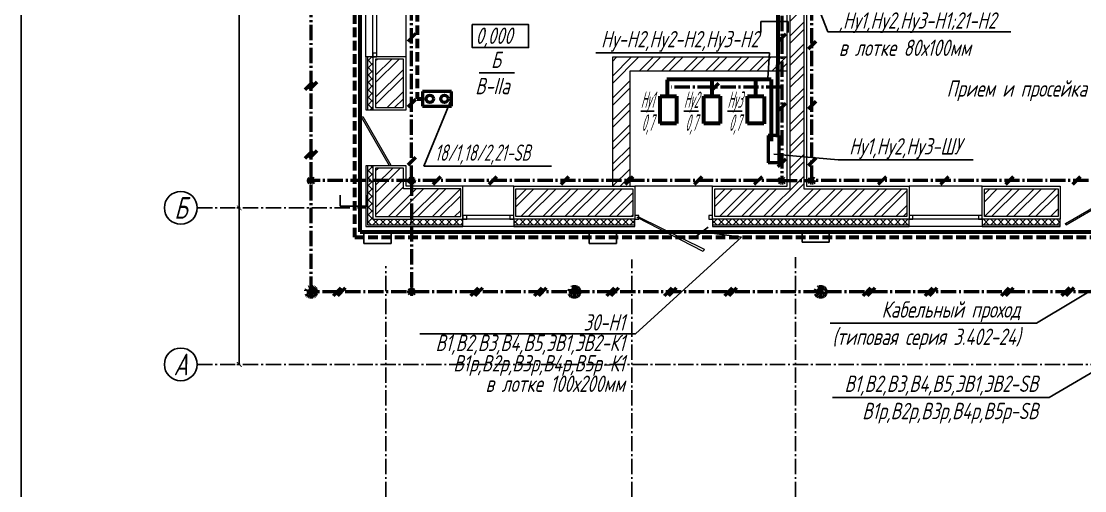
# Model space of a CAD drawing. Header units: millimetres. Extents: x -10490 to 5162, y -5053 to 76.
# Drawn here: x -4077 to -3520, y -1539 to -1292 of the extents above; entities that cross this region are included whole.
import ezdxf
from ezdxf import colors
from ezdxf.entities.mleader import LeaderData, LeaderLine
from ezdxf.math import Vec2, Vec3

# ---------------------------------------------------------------- set-up
doc = ezdxf.new("R2010")
doc.units = ezdxf.units.MM
doc.linetypes.add('gost5', pattern=[7, 5, -2, 0])
doc.linetypes.add('gost6', pattern=[12, 8, -1.5, 1, -1.5])
doc.layers.get('Defpoints').update_dxf_attribs({"color": 33})
for name, color, linetype, lineweight in [('Заземление (Вновь)', 6, 'gost6', 50), ('КаБель контрольный (Вновь)', 142, 'gost5', 60), ('КаБель силовой (Вновь)', 1, 'Continuous', 60), ('Линия выноска', 137, 'Continuous', 25), ('Осевая', 4, 'gost6', 25), ('Размерная', 4, 'Continuous', 25), ('Рамка толстая', 7, 'Continuous', 60), ('Рамка тонкая', 5, 'Continuous', 25), ('Строительный', 251, 'Continuous', 13), ('Текст', 2, 'Continuous', 25), ('Щиты пульты (Вновь)', 5, 'Continuous', 50), ('Эл. аппараты (Вновь)', 93, 'Continuous', 50), ('ЭлектрооБорудование (Вновь)', 160, 'Continuous', 60)]:
    doc.layers.add(name, color=color, linetype=linetype, lineweight=lineweight)
doc.styles.add('gost shx', font='gost.shx', dxfattribs={"oblique": 15})
doc.styles.add('SIMPLEX', font='simplex.shx', dxfattribs={"width": 0.7, "oblique": 15})
doc.styles.add('СИМПЛЕКС', font='simplex.shx', dxfattribs={"width": 0.7, "oblique": 15, "height": 500})
doc.dimstyles.new('ISO-25', dxfattribs={"dimtxt": 3, "dimasz": 2.5, "dimexe": 1.25, "dimexo": 0.625, "dimtad": 1, "dimtxsty": 'gost shx', "dimcen": 2.5, "dimclrt": 2, "dimadec": 0, "dimazin": 0, "dimtfac": 1, "dimtmove": 0, "dimatfit": 3, "dimfxl": 1, "dimarcsym": 0})
pattern_1 = [(45, (-23099.804, 9069.582), (-5.7787948, 5.7787948), []), (45, (-23095.952, 9069.582), (-5.7787948, 5.7787948), [])]
pattern_2 = [(45, (-23099.8044, 9069.5817), (-1.92626494, 1.92626494), []), (135, (-23099.8044, 9069.5817), (-1.92626494, -1.92626494), [])]

# ---------------------------------------------------------------- blocks, each defined once
blk = doc.blocks.new('_ArchTick')
at = {"color": 0, "linetype": 'ByBlock', "const_width": 0.15}
blk.add_lwpolyline([(-0.5, -0.5), (0.5, 0.5)], dxfattribs=at)
blk = doc.blocks.new('*D716')
at = {"layer": 'Defpoints', "color": 0, "lineweight": 30, "transparency": 16777216}
for p in [(-3962.55, -1218.77), (-3962.55, -1390.37), (-3962.55, -1390.37)]:
    blk.add_point(p, dxfattribs=at)
at = {"layer": 'Размерная', "color": 0, "lineweight": -2, "transparency": 16777216}
for p, q in [((-3963.17, -1218.77), (-3963.8, -1218.77)), ((-3962.55, -1218.77), (-3962.55, -1390.37)), ((-3963.17, -1390.37), (-3963.8, -1390.37))]:
    blk.add_line(p, q, dxfattribs=at)
at = {"layer": 'Размерная', "color": 0, "lineweight": -2, "transparency": 16777216, "xscale": 2.5, "yscale": 2.5, "zscale": 2.5}
for p, rotation in [((-3962.55, -1218.77), 90), ((-3962.55, -1390.37), 270)]:
    blk.add_blockref('_ArchTick', p, dxfattribs=dict(at, rotation=rotation))
blk = doc.blocks.new('*D717')
at = {"layer": 'Defpoints', "color": 0, "lineweight": 30, "transparency": 16777216}
for p in [(-3962.55, -1390.37), (-3962.55, -1472.39), (-3962.55, -1472.39)]:
    blk.add_point(p, dxfattribs=at)
at = {"layer": 'Размерная', "color": 0, "lineweight": -2, "transparency": 16777216}
for p, q in [((-3963.17, -1390.37), (-3963.8, -1390.37)), ((-3962.55, -1390.37), (-3962.55, -1472.39)), ((-3963.17, -1472.39), (-3963.8, -1472.39))]:
    blk.add_line(p, q, dxfattribs=at)
at = {"layer": 'Размерная', "color": 0, "lineweight": -2, "transparency": 16777216, "xscale": 2.5, "yscale": 2.5, "zscale": 2.5}
for p, rotation in [((-3962.55, -1390.37), 90), ((-3962.55, -1472.39), 270)]:
    blk.add_blockref('_ArchTick', p, dxfattribs=dict(at, rotation=rotation))
blk = doc.blocks.new('A$C629C7F59')
at = {"layer": 'Эл. аппараты (Вновь)'}
for p, q in [((0, 8), (0, 0)), ((4, 8), (0, 8)), ((4, 0), (4, 8)), ((0, 0), (4, 0))]:
    blk.add_line(p, q, dxfattribs=at)
for centre in [(2, 6), (2, 2)]:
    blk.add_circle(centre, 1, dxfattribs=at)
blk = doc.blocks.new('_None')
blk = doc.blocks.new('_Oblique')
at = {"color": 0, "linetype": 'ByBlock', "lineweight": -2}
blk.add_line((-0.5, -0.5), (0.5, 0.5), dxfattribs=at)
blk = doc.blocks.new('_DotBlank')
at = {"color": 0, "linetype": 'ByBlock', "lineweight": -2}
blk.add_line((-0.5, 0), (-1, 0), dxfattribs=at)
blk.add_circle((0, 0), 0.5, dxfattribs=at)
blk = doc.blocks.new('A$C710D2D3C')
at = {"layer": 'Рамка тонкая'}
for p, q in [((0, 0), (0, 2)), ((0, 2), (5, 2)), ((5, 2), (5, 0))]:
    blk.add_line(p, q, dxfattribs=at)

msp = doc.modelspace()

# ---------------------------------------------------------------- hatches: boundary and pattern name
at = {"layer": 'Заземление (Вновь)'}
h = msp.add_hatch(color=256, dxfattribs=at)
h.paths.add_polyline_path([(-3926.26892, -1376.00985, 0.414213562), (-3924.83892, -1377.43985), (-3924.83892, -1376.00985), (-3923.40892, -1376.00985, 1)])
h.paths.add_polyline_path([(-3923.40892, -1376.00985), (-3924.83892, -1376.00985), (-3924.83892, -1377.43985, 0.414213562)], flags=17)
h = msp.add_hatch(color=256, dxfattribs=at)
h.paths.add_polyline_path([(-3873.64492, -1376.00985, 0.414213562), (-3872.21492, -1377.43985), (-3872.21492, -1376.00985), (-3870.78492, -1376.00985, 1)])
h.paths.add_polyline_path([(-3870.78492, -1376.00985), (-3872.21492, -1376.00985), (-3872.21492, -1377.43985, 0.414213562)], flags=17)
h = msp.add_hatch(color=256, dxfattribs=at)
h.paths.add_polyline_path([(-3679.73692, -1376.00985, 0.414213562), (-3678.30692, -1377.43985), (-3678.30692, -1376.00985), (-3676.87692, -1376.00985, 1)])
h.paths.add_polyline_path([(-3676.87692, -1376.00985), (-3678.30692, -1376.00985), (-3678.30692, -1377.43985, 0.414213562)], flags=17)
h = msp.add_hatch(color=256, dxfattribs=at)
h.paths.add_polyline_path([(-3664.00692, -1376.00985, 0.414213562), (-3662.57692, -1377.43985), (-3662.57692, -1376.00985), (-3661.14692, -1376.00985, 1)])
h.paths.add_polyline_path([(-3661.14692, -1376.00985), (-3662.57692, -1376.00985), (-3662.57692, -1377.43985, 0.414213562)], flags=17)
for points in [[(-3923.40892, -1434.35385, 1), (-3926.26892, -1434.35385, 1)], [(-3785.55692, -1434.35385, 1), (-3788.41692, -1434.35385, 1)], [(-3656.57092, -1434.35385, 1), (-3659.43092, -1434.35385, 1)]]:
    msp.add_hatch(color=256, dxfattribs=at).paths.add_polyline_path(points)
h = msp.add_hatch(color=256, dxfattribs=at)
h.paths.add_polyline_path([(-3873.64492, -1434.35385, 0.414213562), (-3872.21492, -1435.78385), (-3872.21492, -1434.35385), (-3870.78492, -1434.35385, 1)])
h.paths.add_polyline_path([(-3870.78492, -1434.35385), (-3872.21492, -1434.35385), (-3872.21492, -1435.78385, 0.414213562)], flags=17)
at = {"layer": 'Строительный', "ltscale": 100}
h = msp.add_hatch(dxfattribs=at)
h.set_pattern_fill('ANSI32', color=256, scale=0.858)
h.set_pattern_definition(pattern_1)
h.paths.add_polyline_path([(-3506.99292, -1214.41985), (-3688.89769, -1214.41985), (-3688.89769, -1225.28785), (-3674.01692, -1225.28785), (-3674.01692, -1380.29985), (-3713.48492, -1380.29985), (-3713.48492, -1394.88585), (-3612.81292, -1394.88585), (-3612.81292, -1380.29985), (-3666.86692, -1380.29985), (-3666.86692, -1225.28785), (-3506.99292, -1225.28785)])
h = msp.add_hatch(dxfattribs=at)
h.set_pattern_fill('ANSI37', color=256, scale=0.858)
h.set_pattern_definition(pattern_2)
h.paths.add_polyline_path([(-3892.52092, -1311.08785), (-3895.38092, -1311.08785), (-3895.38092, -1338.82985), (-3892.52092, -1338.82985)])
h = msp.add_hatch(dxfattribs=at)
h.set_pattern_fill('ANSI32', color=256, scale=0.858)
h.set_pattern_definition(pattern_1)
h.paths.add_polyline_path([(-3876.50492, -1312.23185), (-3891.09092, -1312.23185), (-3891.09092, -1337.68585), (-3876.50492, -1337.68585)])
h = msp.add_hatch(dxfattribs=at)
h.set_pattern_fill('ANSI32', color=256, scale=0.858, angle=180)
h.set_pattern_definition([(225, (15996.668, -11865.3175), (5.7787948, -5.7787948), []), (225, (15992.815, -11865.3175), (5.7787948, -5.7787948), [])])
h.paths.add_polyline_path([(-3767.03236, -1359.68765), (-3767.03501, -1378.87128), (-3757.84472, -1378.83203), (-3757.84472, -1318.48203), (-3675.44692, -1318.48203), (-3675.44692, -1311.33203), (-3767.03501, -1311.33203)])
h = msp.add_hatch(dxfattribs=at)
h.set_pattern_fill('ANSI37', color=256, scale=0.858)
h.set_pattern_definition(pattern_2)
h.paths.add_polyline_path([(-3892.52092, -1368.28785), (-3895.38092, -1368.28785), (-3895.38092, -1399.17585), (-3845.33092, -1399.17585), (-3845.33092, -1396.31585), (-3892.52092, -1396.31585)])
h = msp.add_hatch(dxfattribs=at)
h.set_pattern_fill('ANSI32', color=256, scale=0.858)
h.set_pattern_definition(pattern_1)
h.paths.add_polyline_path([(-3846.47492, -1380.29985), (-3876.50492, -1380.29985), (-3876.50492, -1369.43185), (-3891.09092, -1369.43185), (-3891.09092, -1394.88585), (-3846.47492, -1394.88585)])
h = msp.add_hatch(dxfattribs=at)
h.set_pattern_fill('ANSI32', color=256, scale=0.858)
h.set_pattern_definition(pattern_1)
h.paths.add_polyline_path([(-3756.38492, -1380.29985), (-3817.58892, -1380.29985), (-3817.58892, -1394.88585), (-3756.38492, -1394.88585)])
h = msp.add_hatch(dxfattribs=at)
h.set_pattern_fill('ANSI32', color=256, scale=0.858)
h.set_pattern_definition(pattern_1)
h.paths.add_polyline_path([(-3533.59092, -1380.29985), (-3572.20092, -1380.29985), (-3572.20092, -1394.88585), (-3533.59092, -1394.88585)])
h = msp.add_hatch(dxfattribs=at)
h.set_pattern_fill('ANSI37', color=256, scale=0.858)
h.set_pattern_definition(pattern_2)
h.paths.add_polyline_path([(-3755.24092, -1396.31585), (-3818.73292, -1396.31585), (-3818.73292, -1399.17585), (-3755.24092, -1399.17585)])
h = msp.add_hatch(dxfattribs=at)
h.set_pattern_fill('ANSI37', color=256, scale=0.858)
h.set_pattern_definition(pattern_2)
h.paths.add_polyline_path([(-3611.66892, -1396.31585), (-3714.62892, -1396.31585), (-3714.62892, -1399.17585), (-3611.66892, -1399.17585)])
h = msp.add_hatch(dxfattribs=at)
h.set_pattern_fill('ANSI37', color=256, scale=0.858)
h.set_pattern_definition(pattern_2)
h.paths.add_polyline_path([(-3532.44692, -1396.31585), (-3573.34492, -1396.31585), (-3573.34492, -1399.17585), (-3532.44692, -1399.17585)])

# ---------------------------------------------------------------- linework, layer by layer
at = {"layer": 'Заземление (Вновь)'}
for p, q in [((-3924.83892, -1434.35385), (-3924.83892, -1008.78585)), ((-3872.21492, -1376.00985), (-3872.21492, -1225.85985)), ((-3678.30692, -1229.57785), (-3678.30692, -1376.00985)), ((-3662.57692, -1376.00985), (-3662.57692, -1229.57785)), ((-3870.19259, -1298.91252), (-3874.23724, -1302.95717)), ((-3676.28459, -1299.13666), (-3680.32924, -1303.18131)), ((-3660.55459, -1303.07924), (-3664.59924, -1307.12389)), ((-3924.17359, -1324.35788), (-3928.21824, -1328.40253)), ((-3921.88559, -1324.35788), (-3925.93024, -1328.40253)), ((-3711.45093, -1325.02947), (-3715.49558, -1329.07412)), ((-3678.46176, -1327.05179), (-3736.10911, -1327.05179)), ((-3870.19259, -1333.4437), (-3874.23724, -1337.48835)), ((-3676.28459, -1335.58394), (-3680.32924, -1339.62859)), ((-3660.55459, -1334.43875), (-3664.59924, -1338.4834)), ((-3924.17359, -1360.38168), (-3928.21824, -1364.42633)), ((-3921.88559, -1360.38168), (-3925.93024, -1364.42633)), ((-3870.19259, -1363.88596), (-3874.23724, -1367.93061)), ((-3660.55459, -1364.28099), (-3664.59924, -1368.32564)), ((-3676.28459, -1364.78684), (-3680.32924, -1368.83149)), ((-3857.11261, -1373.98752), (-3861.15726, -1378.03217)), ((-3827.72868, -1373.98752), (-3831.77333, -1378.03217)), ((-3790.00981, -1373.98752), (-3794.05446, -1378.03217)), ((-3756.29977, -1373.98752), (-3760.34442, -1378.03217)), ((-3720.24577, -1373.98752), (-3724.29042, -1378.03217)), ((-3688.69878, -1373.98752), (-3692.74343, -1378.03217)), ((-3623.73148, -1373.98752), (-3627.77613, -1378.03217)), ((-3591.08283, -1373.98752), (-3595.12748, -1378.03217)), ((-3557.16856, -1373.98752), (-3561.21321, -1378.03217)), ((-3521.98798, -1373.98752), (-3526.03263, -1378.03217)), ((-3872.21492, -1376.00985), (-3924.83892, -1376.00985)), ((-3678.30692, -1376.00985), (-3872.21492, -1376.00985)), ((-3872.21492, -1376.00985), (-3872.21492, -1434.35385)), ((-3678.30692, -1376.00985), (-3662.57692, -1376.00985)), ((-3421.76492, -1376.00985), (-3662.57692, -1376.00985)), ((-3515.00092, -1434.35385), (-3924.83892, -1434.35385)), ((-3909.3188, -1432.33152), (-3913.36345, -1436.37617)), ((-3907.0308, -1432.33152), (-3911.07545, -1436.37617)), ((-3837.35847, -1432.33152), (-3841.40312, -1436.37617)), ((-3835.07047, -1432.33152), (-3839.11512, -1436.37617)), ((-3804.02403, -1432.33152), (-3808.06868, -1436.37617)), ((-3801.73603, -1432.33152), (-3805.78068, -1436.37617)), ((-3766.10372, -1432.33152), (-3770.14837, -1436.37617)), ((-3763.81572, -1432.33152), (-3767.86037, -1436.37617)), ((-3735.94399, -1432.33152), (-3739.98865, -1436.37617)), ((-3733.65599, -1432.33152), (-3737.70065, -1436.37617)), ((-3704.3731, -1432.33152), (-3708.41775, -1436.37617)), ((-3702.0851, -1432.33152), (-3706.12975, -1436.37617)), ((-3631.82395, -1432.33152), (-3635.8686, -1436.37617)), ((-3629.53595, -1432.33152), (-3633.5806, -1436.37617)), ((-3599.37128, -1432.33152), (-3603.41593, -1436.37617)), ((-3597.08328, -1432.33152), (-3601.12793, -1436.37617)), ((-3559.45642, -1432.33152), (-3563.50107, -1436.37617)), ((-3557.16842, -1432.33152), (-3561.21307, -1436.37617)), ((-3527.70913, -1432.33152), (-3531.75378, -1436.37617)), ((-3525.42113, -1432.33152), (-3529.46578, -1436.37617))]:
    msp.add_line(p, q, dxfattribs=at)
for centre, radius in [((-3924.83892, -1376.00985), 1.43), ((-3872.21492, -1376.00985), 1.43), ((-3678.30692, -1376.00985), 1.43), ((-3662.57692, -1376.00985), 1.43), ((-3924.83892, -1434.35385), 2.86), ((-3786.98692, -1434.35385), 2.86), ((-3658.00092, -1434.35385), 2.86), ((-3924.83892, -1434.35385), 1.43), ((-3872.21492, -1434.35385), 1.43), ((-3786.98692, -1434.35385), 1.43), ((-3658.00092, -1434.35385), 1.43)]:
    msp.add_circle(centre, radius, dxfattribs=at)
at = {"layer": 'КаБель контрольный (Вновь)'}
for p, q in [((-3901.95892, -1405.75385), (-3901.95892, -1031.66585)), ((-3869.35492, -1231.57985), (-3869.35492, -1333.10985)), ((-3869.35492, -1333.10985), (-3866.49492, -1333.10985)), ((-3901.95892, -1405.75385), (-3459.80292, -1405.75385))]:
    msp.add_line(p, q, dxfattribs=at)
at = {"layer": 'КаБель силовой (Вновь)'}
for p, q in [((-3899.09892, -1402.89385), (-3899.09892, -1233.00985)), ((-3680.36543, -1353.25326), (-3680.03447, -1231.96043)), ((-3683.98332, -1323.02369), (-3738.52587, -1323.02369)), ((-3738.4133, -1323.10865), (-3738.4133, -1332.67438)), ((-3715.00695, -1322.99459), (-3715.00695, -1332.56032)), ((-3692.05733, -1323.27977), (-3692.05733, -1332.8455)), ((-3683.96866, -1323.02369), (-3683.96866, -1355.296)), ((-3899.09892, -1402.89385), (-3479.23875, -1402.89385))]:
    msp.add_line(p, q, dxfattribs=at)
at = {"layer": 'Осевая'}
for p, q in [((-3984.58244, -1390.30985), (-3896.23892, -1390.30985)), ((-3756.96251, -1626.00446), (-3756.96251, -1417.47083)), ((-3671.16251, -1626.00446), (-3671.16251, -1416.12586)), ((-3885.66251, -1626.00446), (-3885.66251, -1420.85653)), ((-3984.58244, -1472.39185), (-3476.37875, -1472.39185))]:
    msp.add_line(p, q, dxfattribs=at)
at = {"layer": 'Рамка толстая', "color": 18, "lineweight": -2, "true_color": 0x000000}
msp.add_line((-4076.70304, -1892.15282), (-4076.70304, -923.52782), dxfattribs=at)
at = {"layer": 'Рамка тонкая'}
for centre in [(-3993.16244, -1390.30985), (-3993.16244, -1472.39185)]:
    msp.add_circle(centre, 8.58, dxfattribs=at)
at = {"layer": 'Строительный', "ltscale": 100}
for p, q in [((-3896.23892, -1311.08785), (-3896.23892, -1284.77585)), ((-3892.52092, -1311.08785), (-3892.52092, -1284.77585)), ((-3890.51892, -1311.08785), (-3890.51892, -1284.77585)), ((-3875.07492, -1311.08785), (-3875.07492, -1284.77585)), ((-3818.73292, -1378.86985), (-3845.33092, -1378.86985)), ((-3714.62892, -1378.86985), (-3755.24092, -1378.86985)), ((-3573.34492, -1378.86985), (-3611.66892, -1378.86985)), ((-3818.73292, -1394.31385), (-3845.33092, -1394.31385)), ((-3818.73292, -1396.31585), (-3845.33092, -1396.31585)), ((-3573.34492, -1394.31385), (-3611.66892, -1394.31385)), ((-3573.34492, -1396.31585), (-3611.66892, -1396.31585)), ((-3818.73292, -1400.03385), (-3845.33092, -1400.03385)), ((-3573.34492, -1400.03385), (-3611.66892, -1400.03385))]:
    msp.add_line(p, q, dxfattribs=at)
for points in [[(-3675.44692, -1378.86985), (-3675.44692, -1226.71785), (-3690.04169, -1226.71785), (-3690.04169, -1212.98985), (-3505.84892, -1212.98985), (-3505.84892, -1226.71785), (-3665.43692, -1226.71785), (-3665.43692, -1378.86985), (-3611.66892, -1378.86985), (-3611.66892, -1396.31585), (-3714.62892, -1396.31585), (-3714.62892, -1378.86985)], [(-3892.52092, -1311.08785), (-3890.51892, -1311.08785), (-3890.51892, -1309.08585), (-3892.52092, -1309.08585)], [(-3892.52092, -1338.82985), (-3875.07492, -1338.82985), (-3875.07492, -1311.08785), (-3892.52092, -1311.08785)], [(-3891.09092, -1337.68585), (-3876.50492, -1337.68585), (-3876.50492, -1312.23185), (-3891.09092, -1312.23185)], [(-3845.33092, -1378.86985), (-3875.07492, -1378.86985), (-3875.07492, -1368.28785), (-3892.52092, -1368.28785), (-3892.52092, -1396.31585), (-3845.33092, -1396.31585)], [(-3818.73292, -1378.86985), (-3755.24092, -1378.86985), (-3755.24092, -1396.31585), (-3818.73292, -1396.31585)], [(-3817.58892, -1380.29985), (-3756.38492, -1380.29985), (-3756.38492, -1394.88585), (-3817.58892, -1394.88585)], [(-3573.34492, -1378.86985), (-3532.44692, -1378.86985), (-3532.44692, -1396.31585), (-3573.34492, -1396.31585)], [(-3572.20092, -1380.29985), (-3533.59092, -1380.29985), (-3533.59092, -1394.88585), (-3572.20092, -1394.88585)], [(-3845.33092, -1396.31585), (-3843.32892, -1396.31585), (-3843.32892, -1394.31385), (-3845.33092, -1394.31385)], [(-3820.73492, -1396.31585), (-3818.73292, -1396.31585), (-3818.73292, -1394.31385), (-3820.73492, -1394.31385)], [(-3755.24092, -1396.31585), (-3753.23892, -1396.31585), (-3753.23892, -1394.31385), (-3755.24092, -1394.31385)], [(-3716.63092, -1396.31585), (-3714.62892, -1396.31585), (-3714.62892, -1394.31385), (-3716.63092, -1394.31385)], [(-3611.66892, -1396.31585), (-3609.66692, -1396.31585), (-3609.66692, -1394.31385), (-3611.66892, -1394.31385)], [(-3575.34692, -1396.31585), (-3573.34492, -1396.31585), (-3573.34492, -1394.31385), (-3575.34692, -1394.31385)]]:
    msp.add_lwpolyline(points, close=True, dxfattribs=at)
for points in [[(-3674.01692, -1380.29985), (-3674.01692, -1225.28785), (-3688.89769, -1225.28785), (-3688.89769, -1214.41985), (-3506.99292, -1214.41985), (-3506.99292, -1225.28785), (-3666.86692, -1225.28785), (-3666.86692, -1380.29985), (-3612.81292, -1380.29985), (-3612.81292, -1394.88585), (-3713.48492, -1394.88585), (-3713.48492, -1380.29985), (-3674.01692, -1380.29985)], [(-3895.38092, -1311.08785), (-3896.23892, -1311.08785), (-3896.23892, -1338.82985), (-3895.38092, -1338.82985)], [(-3892.52092, -1311.08785), (-3895.38092, -1311.08785), (-3895.38092, -1338.82985), (-3892.52092, -1338.82985)], [(-3767.03501, -1311.33203), (-3767.03501, -1378.87128), (-3757.84472, -1378.87128), (-3757.84472, -1318.48203), (-3675.44692, -1318.48203), (-3675.44692, -1311.33203), (-3767.03501, -1311.33203)], [(-3883.79792, -1368.28785), (-3898.52692, -1342.77647), (-3897.78387, -1342.34747), (-3883.05487, -1367.85885), (-3883.79792, -1368.28785)], [(-3895.38092, -1368.28785), (-3896.23892, -1368.28785), (-3896.23892, -1400.03385), (-3845.33092, -1400.03385), (-3845.33092, -1399.17585)], [(-3892.52092, -1368.28785), (-3895.38092, -1368.28785), (-3895.38092, -1399.17585), (-3845.33092, -1399.17585), (-3845.33092, -1396.31585)], [(-3846.47492, -1380.29985), (-3876.50492, -1380.29985), (-3876.50492, -1369.43185), (-3891.09092, -1369.43185), (-3891.09092, -1394.88585), (-3846.47492, -1394.88585), (-3846.47492, -1380.29985)], [(-3508.98275, -1387.5741), (-3529.29394, -1399.32242), (-3529.72294, -1398.57937), (-3509.40238, -1386.84729), (-3508.98217, -1387.57377)], [(-3818.73292, -1396.31585), (-3818.73292, -1399.17585), (-3755.24092, -1399.17585), (-3755.24092, -1396.31585)], [(-3719.46197, -1413.26158), (-3754.17721, -1395.39142), (-3753.43416, -1394.96242), (-3719.06974, -1411.8901), (-3719.46197, -1413.26158)], [(-3714.62892, -1396.31585), (-3714.62892, -1399.17585), (-3611.66892, -1399.17585), (-3611.66892, -1396.31585)], [(-3573.34492, -1396.31585), (-3573.34492, -1399.17585), (-3532.44692, -1399.17585), (-3532.44692, -1396.31585)], [(-3818.73292, -1399.17585), (-3818.73292, -1400.03385), (-3755.24092, -1400.03385), (-3755.24092, -1399.17585)], [(-3714.62892, -1399.17585), (-3714.62892, -1400.03385), (-3611.66892, -1400.03385), (-3611.66892, -1399.17585)], [(-3573.34492, -1399.17585), (-3573.34492, -1400.03385), (-3532.44692, -1400.03385), (-3532.44692, -1399.17585)]]:
    msp.add_lwpolyline(points, dxfattribs=at)
at = {"layer": 'Текст'}
msp.add_line((-3836.8564, -1319.48261), (-3818.35466, -1319.48261), dxfattribs=at)
msp.add_lwpolyline([(-3840.48746, -1294.13727), (-3810.95484, -1294.13727), (-3810.95484, -1306.25279), (-3840.48746, -1306.25279)], close=True, dxfattribs=at)
at = {"layer": 'Щиты пульты (Вновь)'}
for p, q in [((-3679.73619, -1352.41491), (-3685.45619, -1352.41491)), ((-3685.45619, -1352.41491), (-3685.45619, -1366.71491)), ((-3679.73619, -1366.71491), (-3679.73619, -1352.41491)), ((-3679.73619, -1366.71491), (-3685.45619, -1366.71491))]:
    msp.add_line(p, q, dxfattribs=at)
at = {"layer": 'ЭлектрооБорудование (Вновь)', "ltscale": 10}
for p, q in [((-3742.02837, -1331.78807), (-3733.44837, -1331.78807)), ((-3742.02837, -1346.08807), (-3742.02837, -1331.78807)), ((-3733.44837, -1331.78807), (-3733.44837, -1346.08807)), ((-3719.14837, -1331.78807), (-3710.56837, -1331.78807)), ((-3719.14837, -1346.08807), (-3719.14837, -1331.78807)), ((-3710.56837, -1331.78807), (-3710.56837, -1346.08807)), ((-3696.26837, -1331.78807), (-3687.68837, -1331.78807)), ((-3696.26837, -1346.08807), (-3696.26837, -1331.78807)), ((-3687.48537, -1331.86144), (-3687.48537, -1346.16144)), ((-3733.44837, -1346.08807), (-3742.02837, -1346.08807)), ((-3710.56837, -1346.08807), (-3719.14837, -1346.08807)), ((-3687.68837, -1346.08807), (-3696.26837, -1346.08807))]:
    msp.add_line(p, q, dxfattribs=at)

# ---------------------------------------------------------------- block references
at = {"xscale": 1.903330000000001, "yscale": 1.903330000000001, "zscale": 1.903330000000001, "rotation": 270}
msp.add_blockref('A$C629C7F59', (-3866.49492, -1329.30303), dxfattribs=at)
at = {"layer": 'КаБель силовой (Вновь)', "lineweight": 25, "xscale": 2.86, "yscale": 2.86, "zscale": 2.86}
msp.add_blockref('A$C710D2D3C', (-3689.35172, -1298.2543), dxfattribs=at)
at = {"layer": 'КаБель силовой (Вновь)', "lineweight": 25, "xscale": 2.86, "yscale": 2.86, "zscale": 2.86, "rotation": 180}
for p in [(-3895.3263, -1383.70786), (-3882.94061, -1403.35894), (-3764.91201, -1403.35894), (-3653.44057, -1402.63112)]:
    msp.add_blockref('A$C710D2D3C', p, dxfattribs=at)

# ---------------------------------------------------------------- texts
at = {"layer": 'Текст', "style": 'SIMPLEX', "oblique": 15, "width": 0.7}
for s, p in [('0,000', (-3838.69262, -1304.31424)), ('Б', (-3830.6454, -1316.93395)), ('В-IIа', (-3838.9058, -1330.70182))]:
    msp.add_text(s, height=8.58, dxfattribs=at).set_placement(p)
at = {"layer": 'Текст', "attachment_point": 5, "style": 'SIMPLEX'}
for s, insert, char_height, width in [('Прием и просейка продукта', (-3535.83982, -1328.86876), 8.58, 247.39), ('\\A1;{\\W0.4;\\SНу1/0,7;}', (-3748.69572, -1339.57493), 8.58, 16.1612605), ('\\A1;{\\W0.4;\\SНу2/0,7;}', (-3725.81572, -1339.57493), 8.58, 16.1612605), ('\\A1;{\\W0.4;\\SНу3/0,7;}', (-3702.93572, -1339.57493), 8.58, 16.1612605), ('Б', (-3993.16244, -1390.30985), 11.44, 168.74), ('А', (-3993.16244, -1472.39185), 11.44, 168.74)]:
    msp.add_mtext(s, dxfattribs=dict(at, insert=insert, char_height=char_height, width=width))

# ---------------------------------------------------------------- dimensions: what is measured, and where the dimension line sits
at = {"layer": 'Размерная'}
for base, p1, p2, picture, middle in [((-3962.54984, -1390.37149), (-3962.54984, -1218.77149), (-3962.54984, -1390.37149), '*D716', (-3962.54984, -1304.57149)), ((-3962.54984, -1472.39185), (-3962.54984, -1390.37149), (-3962.54984, -1472.39185), '*D717', (-3962.54984, -1431.38167))]:
    dim = msp.add_linear_dim(base=base, p1=p1, p2=p2, angle=90, text=' ', dimstyle='ISO-25', override={"dimlfac": 100, "dimrnd": 500, "dimblk1": 'ArchTick', "dimblk2": 'ArchTick', "dimsah": 1}, dxfattribs=at)
    dim.commit()
    dim.dimension.update_dxf_attribs({"geometry": picture, "text_midpoint": middle})

# ---------------------------------------------------------------- leaders
at = {"layer": 'Линия выноска'}
ml = msp.add_multileader_mtext('Standard', dxfattribs=at)
ml.set_content(',Ну1,Ну2,Ну3-Н1;21-Н2\\Pв лотке 80х100мм', color=2, style='СИМПЛЕКС')
ml.set_leader_properties()
ml.set_arrow_properties(name='NONE')
ml.build(insert=Vec2(0, 0))
ml.multileader.update_dxf_attribs({"text_left_attachment_type": 6, "text_right_attachment_type": 6, "dogleg_length": 0, "arrow_head_size": 5.72})
ctx = ml.context
ctx.base_point, ctx.char_height, ctx.arrow_head_size, ctx.landing_gap_size, ctx.plane_origin = Vec3(-3654.16441, -1298.03317), 8.58, 5.72, 5.72, Vec3(-3845.35583, -1312.03699)
ctx.left_attachment, ctx.right_attachment = 6, 6
notes = []
notes.append((ctx, [(0, (1, 1, 0), (-3654.16441, -1298.03317), (1, 0), 0, [(0, [(-3680.03447, -1231.96043)], 0, [])])]))
ctx.mtext.insert, ctx.mtext.flow_direction = Vec3(-3648.44441, -1287.73717), 5
ml = msp.add_multileader_mtext('Standard', dxfattribs=at)
ml.set_content('Ну-Н2,Ну2-Н2,Ну3-Н2', color=2, style='СИМПЛЕКС')
ml.set_leader_properties()
ml.set_arrow_properties(name='NONE')
ml.build(insert=Vec2(0, 0))
ml.multileader.update_dxf_attribs({"text_left_attachment_type": 6, "text_right_attachment_type": 6, "dogleg_length": 0, "arrow_head_size": 5.72})
ctx = ml.context
ctx.base_point, ctx.char_height, ctx.arrow_head_size, ctx.landing_gap_size, ctx.plane_origin = Vec3(-3801.30681, -1308.95781), 8.58, 5.72, 5.72, Vec3(-3852.36821, -1322.05194)
ctx.left_attachment, ctx.right_attachment, ctx.text_align_type = 6, 6, 2
notes.append((ctx, [(1, (1, 1, 0), (-3684.75972, -1308.95781), (-1, 0), 0, [(0, [(-3685.69767, -1322.18534)], 0, [])])]))
ctx.mtext.insert, ctx.mtext.width, ctx.mtext.alignment, ctx.mtext.flow_direction = Vec3(-3690.47972, -1297.51781), 86.0970041, 3, 5
ml = msp.add_multileader_mtext('Standard', dxfattribs=at)
ml.set_content('{\\W0.6;18/1,18/2,21-SB}', color=2, style='СИМПЛЕКС')
ml.set_leader_properties()
ml.set_arrow_properties(name='NONE')
ml.build(insert=Vec2(0, 0))
ml.multileader.update_dxf_attribs({"text_left_attachment_type": 6, "text_right_attachment_type": 6, "dogleg_length": 0, "arrow_head_size": 5.72})
ctx = ml.context
ctx.base_point, ctx.char_height, ctx.arrow_head_size, ctx.landing_gap_size, ctx.plane_origin = Vec3(-3865.82648, -1368.48918), 8.58, 5.72, 5.72, Vec3(-3832.71518, -1394.04087)
ctx.left_attachment, ctx.right_attachment = 6, 6
notes.append((ctx, [(0, (1, 1, 0), (-3865.82648, -1368.48918), (1, 0), 0, [(0, [(-3851.26828, -1333.10985)], 0, [])])]))
ctx.mtext.insert, ctx.mtext.flow_direction = Vec3(-3860.10648, -1357.04918), 5
ml = msp.add_multileader_mtext('Standard', dxfattribs=at)
ml.set_content('Ну1,Ну2,Ну3-ШУ', color=2, style='СИМПЛЕКС')
ml.set_leader_properties()
ml.set_arrow_properties(name='NONE')
ml.build(insert=Vec2(0, 0))
ml.multileader.update_dxf_attribs({"text_left_attachment_type": 6, "text_right_attachment_type": 6, "dogleg_length": 0, "arrow_head_size": 5.72})
ctx = ml.context
ctx.base_point, ctx.char_height, ctx.arrow_head_size, ctx.landing_gap_size, ctx.plane_origin = Vec3(-3648.75785, -1365.17196), 8.58, 5.72, 5.72, Vec3(-3734.31276, -1378.26609)
ctx.left_attachment, ctx.right_attachment = 6, 6
notes.append((ctx, [(0, (1, 1, 0), (-3648.75785, -1365.17196), (1, 0), 0, [(0, [(-3682.45484, -1362.22252)], 0, [])])]))
ctx.mtext.insert, ctx.mtext.flow_direction = Vec3(-3643.03785, -1353.73196), 5
ml = msp.add_multileader_mtext('Standard', dxfattribs=at)
ml.set_content('Кабельный проход\\P(типовая серия 3.402-24)', color=2, style='SIMPLEX')
ml.set_leader_properties()
ml.set_arrow_properties(name='DOTBLANK')
ml.build(insert=Vec2(0, 0))
ml.multileader.update_dxf_attribs({"text_left_attachment_type": 6, "text_right_attachment_type": 6, "dogleg_length": 1, "arrow_head_size": 28.6})
ctx = ml.context
ctx.base_point, ctx.char_height, ctx.arrow_head_size, ctx.landing_gap_size, ctx.plane_origin = Vec3(-3687.36376, -1450.76064), 8.58, 28.6, 5.72, Vec3(-3710.31309, -1911.49957)
ctx.left_attachment, ctx.right_attachment, ctx.text_align_type = 6, 6, 2
notes.append((ctx, [(0, (1, 1, 0), (-3544.83309, -1450.76064), (-1, 0), 2.86, [(0, [(-3469.69011, -1405.75385)], 0, [])])]))
ctx.mtext.insert, ctx.mtext.alignment, ctx.mtext.flow_direction = Vec3(-3553.41309, -1439.32064), 3, 5
ml = msp.add_multileader_mtext('Standard', dxfattribs=at)
ml.set_content('\\pxsm0.75;30-Н1\\PВ1,В2,В3,В4,В5,ЭВ1,ЭВ2-К1\\PВ1р,В2р,В3р,В4р,В5р-К1\\Pв лотке 100х200мм', color=2, style='СИМПЛЕКС')
ml.set_leader_properties()
ml.set_arrow_properties(name='OBLIQUE')
ml.build(insert=Vec2(0, 0))
ml.multileader.update_dxf_attribs({"text_left_attachment_type": 6, "text_right_attachment_type": 6, "dogleg_length": 0, "arrow_head_size": 5.72})
ctx = ml.context
ctx.base_point, ctx.char_height, ctx.arrow_head_size, ctx.landing_gap_size, ctx.plane_origin = Vec3(-3891.8823, -1456.39063), 8.58, 5.72, 5.72, Vec3(-3594.31667, -1493.37286)
ctx.left_attachment, ctx.right_attachment, ctx.text_align_type = 6, 6, 2
notes.append((ctx, [(1, (1, 1, 0), (-3754.8773, -1456.39063), (-1, 0), 0, [(1, [(-3720.08304, -1402.89385), (-3699.44339, -1405.75385)], 0, [])])]))
ctx.mtext.insert, ctx.mtext.alignment, ctx.mtext.flow_direction = Vec3(-3760.5973, -1446.09463), 3, 5
ml = msp.add_multileader_mtext('Standard', dxfattribs=at)
ml.set_content('В1,В2,В3,В4,В5,ЭВ1,ЭВ2-SB\\PВ1р,В2р,В3р,В4р,В5р-SB', color=2, style='СИМПЛЕКС')
ml.set_leader_properties()
ml.set_arrow_properties(name='NONE')
ml.build(insert=Vec2(0, 0))
ml.multileader.update_dxf_attribs({"text_left_attachment_type": 6, "text_right_attachment_type": 6, "dogleg_length": 0, "arrow_head_size": 5.72})
ctx = ml.context
ctx.base_point, ctx.char_height, ctx.arrow_head_size, ctx.landing_gap_size, ctx.plane_origin = Vec3(-3677.4555, -1489.69396), 8.58, 5.72, 5.72, Vec3(-3434.45177, -1523.06557)
ctx.left_attachment, ctx.right_attachment, ctx.text_align_type = 6, 6, 2
notes.append((ctx, [(1, (1, 1, 0), (-3538.3144, -1489.69396), (-1, 0), 0, [(0, [(-3450.39467, -1438.07278)], 0, [])])]))
ctx.mtext.insert, ctx.mtext.alignment, ctx.mtext.flow_direction = Vec3(-3544.0344, -1478.25396), 3, 5
for ctx, leaders in notes:
    for number, flags, end, landing, length, lines in leaders:
        leader = LeaderData()
        leader.index, (leader.has_last_leader_line, leader.has_dogleg_vector, leader.attachment_direction) = number, flags
        leader.last_leader_point, leader.dogleg_vector, leader.dogleg_length = Vec3(end), Vec3(landing), length
        for number, points, colour, breaks in lines:
            line = LeaderLine()
            line.index, line.vertices, line.color, line.breaks = number, Vec3.list(points), colors.encode_raw_color(colour), breaks
            leader.lines.append(line)
        ctx.leaders.append(leader)

doc.saveas('drawing.dxf')
